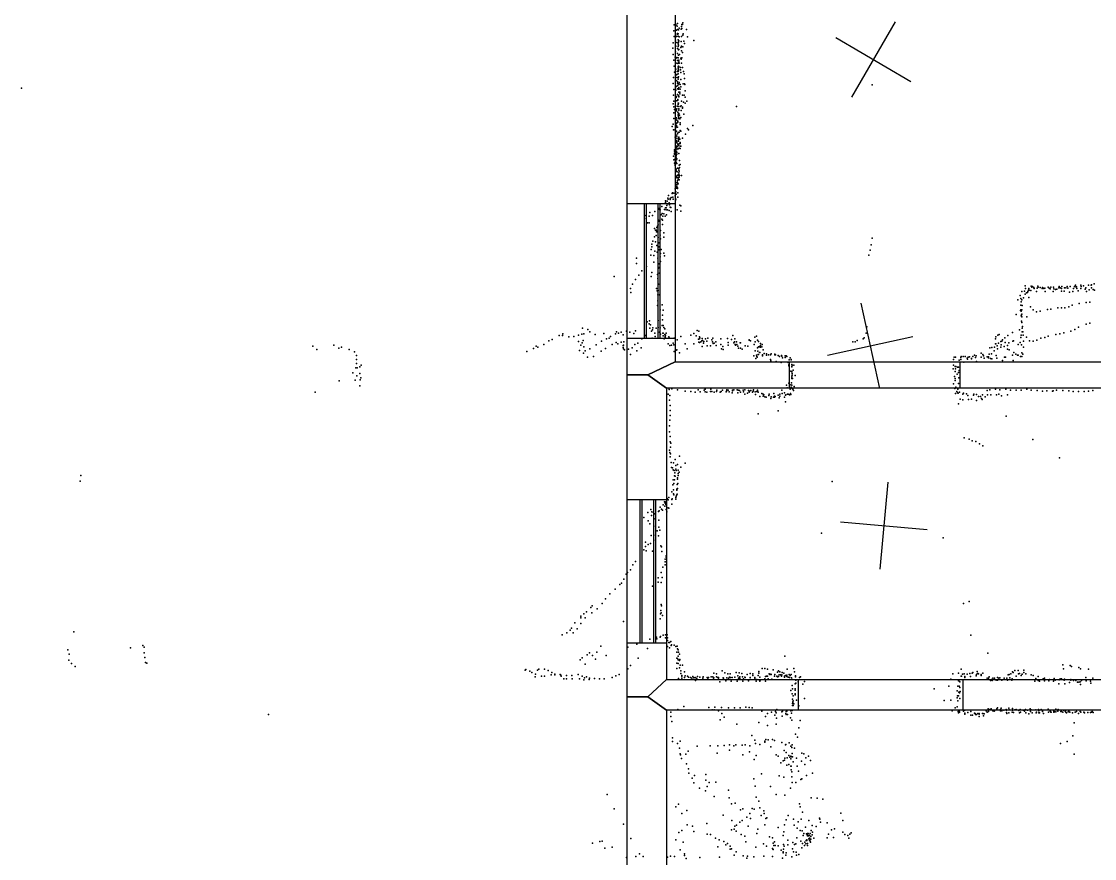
# Model space of a CAD drawing. Header units: millimetres. Extents: x 862 to 13566, y -25564 to -1880.
# Drawn here: x 3085 to 8012, y -9311 to -5470 of the extents above; entities that cross this region are included whole.
import ezdxf

# ---------------------------------------------------------------- set-up
doc = ezdxf.new("R2010")
doc.units = ezdxf.units.MM
for name, color, linetype in [('DOORS', 7, 'Continuous'), ('P', 9, 'Continuous'), ('PANOS', 10, 'Continuous'), ('ROOMS', 1, 'Continuous'), ('WALLS', 3, 'Continuous'), ('WINDOWS', 6, 'Continuous')]:
    doc.layers.add(name, color=color, linetype=linetype)

# ---------------------------------------------------------------- blocks, each defined once
blk = doc.blocks.new('1-Standard_45')
for points in [[(-590, 42.9766), (589.999, 42.9766), (589.999, 32.9766), (-590, 32.9766), (-590, 42.9766)], [(-590.014, -44.0958), (589.985, -44.0958), (589.985, -54.0958), (-590.014, -54.0958), (-590.014, -44.0958)]]:
    blk.add_lwpolyline(points)

msp = doc.modelspace()

# ---------------------------------------------------------------- linework, layer by layer
at = {"layer": 'DOORS'}
for points in [[(7393.52, -7152.36), (6610.97, -7152.36), (6610.97, -7032.36), (7393.52, -7032.36), (7393.52, -7152.36)], [(7407.26, -8629.93), (6653.26, -8629.93), (6653.26, -8489.93), (7407.26, -8489.93), (7407.26, -8629.93)]]:
    msp.add_lwpolyline(points, dxfattribs=at)
at = {"layer": 'P'}
for p in [(6080, -5514), (6082, -5486), (6089, -5487), (6090, -5484), (6093, -5511), (6096, -5492), (6097, -5479), (6097, -5508), (6102, -5509), (6105, -5501), (6114, -5505), (6116, -5494), (6117, -5484), (6118, -5503), (6121, -5484), (6122, -5476), (6138, -5507), (6082, -5540), (6088, -5528), (6088, -5556), (6090, -5538), (6093, -5539), (6095, -5567), (6097, -5528), (6098, -5525), (6100, -5527), (6100, -5555), (6101, -5538), (6102, -5566), (6103, -5559), (6103, -5560), (6105, -5541), (6114, -5562), (6115, -5539), (6122, -5534), (6124, -5527), (6126, -5561), (6144, -5541), (6172, -5557), (6076, -5593), (6077, -5568), (6088, -5610), (6089, -5584), (6098, -5594), (6101, -5573), (6101, -5585), (6102, -5579), (6102, -5601), (6103, -5599), (6112, -5590), (6115, -5583), (6115, -5605), (6117, -5585), (6120, -5613), (6122, -5587), (6129, -5572), (6078, -5622), (6080, -5648), (6087, -5634), (6090, -5640), (6095, -5635), (6095, -5661), (6097, -5618), (6098, -5649), (6099, -5664), (6100, -5637), (6102, -5625), (6103, -5648), (6104, -5656), (6104, -5658), (6105, -5662), (6106, -5622), (6113, -5639), (6114, -5644), (6116, -5661), (6118, -5638), (6082, -5676), (6083, -5703), (6089, -5689), (6095, -5714), (6096, -5700), (6100, -5679), (6100, -5711), (6101, -5684), (6101, -5694), (6101, -5700), (6102, -5676), (6102, -5689), (6102, -5697), (6103, -5677), (6103, -5679), (6111, -5682), (6111, -5693), (6113, -5704), (6121, -5681), (6125, -5700), (6128, -5711), (6078, -5755), (6079, -5728), (6090, -5717), (6091, -5741), (6095, -5727), (6097, -5746), (6097, -5754), (6099, -5762), (6100, -5727), (6101, -5735), (6102, -5725), (6103, -5756), (6105, -5751), (6110, -5759), (6112, -5737), (6124, -5756), (6129, -5732), (6129, -5756), (6131, -5759), (6991, -5761), (3085, -5777), (6079, -5809), (6081, -5782), (6090, -5786), (6092, -5769), (6092, -5814), (6095, -5768), (6097, -5780), (6097, -5806), (6102, -5781), (6102, -5810), (6103, -5775), (6103, -5795), (6104, -5774), (6104, -5814), (6106, -5795), (6108, -5795), (6108, -5803), (6110, -5781), (6113, -5770), (6121, -5809), (6128, -5808), (6132, -5789), (6078, -5849), (6080, -5836), (6081, -5862), (6091, -5819), (6091, -5835), (6096, -5859), (6097, -5833), (6099, -5829), (6099, -5832), (6100, -5845), (6100, -5852), (6101, -5860), (6102, -5845), (6103, -5816), (6109, -5860), (6114, -5858), (6115, -5836), (6125, -5841), (6132, -5846), (6133, -5818), (6140, -5836), (6369, -5861), (6081, -5889), (6083, -5874), (6092, -5881), (6093, -5873), (6093, -5912), (6095, -5872), (6099, -5887), (6100, -5903), (6101, -5895), (6103, -5871), (6103, -5878), (6103, -5893), (6103, -5910), (6103, -5912), (6104, -5878), (6106, -5900), (6112, -5911), (6114, -5879), (6120, -5864), (6121, -5868), (6126, -5895), (6073, -5952), (6078, -5942), (6081, -5915), (6088, -5933), (6089, -5947), (6089, -5954), (6090, -5918), (6092, -5938), (6093, -5947), (6094, -5924), (6094, -5955), (6097, -5934), (6097, -5955), (6099, -5928), (6099, -5932), (6102, -5915), (6108, -5917), (6109, -5935), (6109, -5943), (6144, -5961), (6167, -5948), (6079, -5967), (6085, -5968), (6086, -6001), (6088, -5963), (6088, -5995), (6089, -5973), (6089, -5991), (6090, -5977), (6093, -5974), (6094, -5997), (6094, -6006), (6098, -5986), (6100, -5980), (6102, -6009), (6103, -6002), (6103, -6006), (6105, -5978), (6108, -6010), (6110, -5970), (6113, -5973), (6121, -6006), (6134, -5987), (6148, -5968), (6083, -6059), (6091, -6044), (6092, -6017), (6093, -6042), (6093, -6049), (6094, -6022), (6094, -6028), (6094, -6056), (6097, -6042), (6099, -6033), (6100, -6054), (6101, -6055), (6102, -6014), (6102, -6020), (6102, -6039), (6105, -6032), (6106, -6052), (6109, -6031), (6110, -6025), (6110, -6042), (6110, -6054), (6113, -6042), (6079, -6088), (6080, -6106), (6083, -6066), (6083, -6074), (6083, -6079), (6086, -6068), (6086, -6100), (6087, -6065), (6087, -6101), (6089, -6088), (6089, -6095), (6091, -6086), (6091, -6093), (6092, -6071), (6092, -6105), (6093, -6066), (6093, -6081), (6094, -6072), (6094, -6100), (6095, -6080), (6103, -6076), (6106, -6108), (6084, -6121), (6086, -6116), (6086, -6126), (6086, -6132), (6089, -6153), (6090, -6115), (6091, -6118), (6091, -6122), (6091, -6148), (6092, -6157), (6095, -6122), (6097, -6144), (6103, -6153), (6104, -6145), (6104, -6153), (6105, -6130), (6105, -6157), (6107, -6141), (6109, -6127), (6090, -6188), (6091, -6180), (6092, -6185), (6094, -6186), (6096, -6161), (6096, -6207), (6097, -6175), (6098, -6200), (6101, -6175), (6101, -6185), (6101, -6193), (6102, -6195), (6104, -6165), (6104, -6172), (6104, -6196), (6105, -6185), (6105, -6197), (6106, -6177), (6115, -6177), (6074, -6256), (6087, -6238), (6088, -6252), (6089, -6252), (6090, -6232), (6091, -6236), (6094, -6210), (6094, -6219), (6094, -6226), (6094, -6231), (6097, -6215), (6097, -6237), (6098, -6209), (6098, -6214), (6098, -6216), (6098, -6233), (6099, -6256), (6101, -6215), (6042, -6293), (6042, -6301), (6050, -6295), (6053, -6281), (6055, -6285), (6056, -6269), (6059, -6302), (6063, -6288), (6064, -6283), (6064, -6286), (6069, -6278), (6073, -6259), (6076, -6277), (6078, -6285), (6080, -6258), (6087, -6270), (6088, -6291), (6089, -6286), (6091, -6263), (6099, -6277), (5970, -6347), (5993, -6343), (6013, -6329), (6015, -6333), (6017, -6334), (6026, -6320), (6027, -6352), (6034, -6353), (6038, -6333), (6043, -6326), (6045, -6326), (6046, -6335), (6049, -6315), (6050, -6307), (6051, -6334), (6053, -6307), (6059, -6338), (6061, -6311), (6064, -6323), (6067, -6324), (6069, -6342), (6096, -6334), (6108, -6313), (6112, -6317), (6113, -6341), (5946, -6375), (5952, -6361), (5959, -6395), (5967, -6394), (5968, -6364), (5983, -6361), (6008, -6380), (6009, -6404), (6013, -6386), (6014, -6383), (6022, -6357), (6025, -6378), (6028, -6402), (6029, -6382), (6030, -6363), (6041, -6363), (6047, -6358), (5992, -6420), (5997, -6428), (5999, -6453), (6001, -6428), (6001, -6435), (6003, -6416), (6003, -6436), (6006, -6409), (6018, -6451), (6019, -6429), (6034, -6440), (5979, -6504), (5980, -6492), (5984, -6479), (5991, -6458), (5997, -6481), (6002, -6498), (6009, -6462), (6013, -6486), (6019, -6467), (6035, -6460), (6986, -6496), (6991, -6465), (5975, -6542), (5976, -6517), (5988, -6544), (5993, -6525), (6004, -6529), (6012, -6518), (6013, -6505), (6018, -6551), (6020, -6535), (6023, -6516), (6035, -6534), (6038, -6545), (6976, -6542), (6982, -6520), (5909, -6557), (5909, -6581), (5955, -6595), (5988, -6575), (6007, -6556), (6009, -6602), (6011, -6583), (6013, -6599), (6019, -6571), (5807, -6641), (5920, -6634), (5934, -6615), (5976, -6641), (5980, -6622), (6005, -6631), (6007, -6650), (6010, -6603), (6015, -6625), (5882, -6695), (5891, -6675), (5904, -6654), (6001, -6695), (6010, -6675), (7694, -6684), (7695, -6695), (7711, -6696), (7721, -6685), (7725, -6690), (7728, -6687), (7733, -6692), (7734, -6691), (7735, -6696), (7749, -6694), (7752, -6685), (7754, -6690), (7762, -6691), (7772, -6696), (7774, -6691), (7776, -6694), (7779, -6696), (7784, -6694), (7799, -6689), (7804, -6694), (7808, -6697), (7811, -6689), (7824, -6690), (7826, -6697), (7833, -6700), (7839, -6698), (7848, -6693), (7850, -6687), (7855, -6693), (7860, -6696), (7862, -6686), (7874, -6692), (7881, -6692), (7887, -6687), (7890, -6694), (7901, -6687), (7916, -6695), (7920, -6686), (7923, -6688), (7925, -6681), (7929, -6688), (7931, -6695), (7949, -6681), (7949, -6695), (7951, -6687), (7961, -6683), (7969, -6698), (7972, -6692), (7985, -6681), (7988, -6701), (7997, -6681), (7998, -6679), (7998, -6692), (8006, -6700), (8011, -6674), (5883, -6714), (6004, -6706), (6007, -6725), (6008, -6705), (6014, -6724), (7660, -6748), (7671, -6728), (7674, -6741), (7678, -6709), (7678, -6748), (7686, -6738), (7690, -6708), (7693, -6722), (7700, -6715), (7705, -6714), (7706, -6709), (7709, -6704), (7710, -6737), (7712, -6704), (7720, -6705), (7746, -6709), (7785, -6709), (7822, -6709), (7861, -6708), (7873, -6708), (7898, -6713), (7912, -6709), (7937, -6706), (7975, -6709), (8012, -6703), (6006, -6774), (6007, -6752), (6017, -6794), (6027, -6771), (6031, -6795), (7672, -6796), (7674, -6772), (7674, -6793), (7675, -6799), (7676, -6757), (7679, -6793), (7680, -6773), (7718, -6779), (7731, -6794), (7796, -6792), (7812, -6791), (7844, -6785), (7860, -6785), (7876, -6785), (7894, -6780), (7910, -6772), (7942, -6765), (7974, -6760), (7990, -6758), (5958, -6848), (5969, -6844), (6009, -6843), (6028, -6818), (6029, -6840), (7653, -6815), (7675, -6821), (7677, -6817), (7677, -6845), (7678, -6814), (7678, -6826), (7702, -6826), (7746, -6802), (7762, -6800), (5661, -6877), (5685, -6884), (5695, -6894), (5817, -6895), (5839, -6896), (5863, -6892), (5878, -6896), (5904, -6890), (5967, -6857), (5971, -6877), (5973, -6863), (5978, -6891), (5983, -6886), (5984, -6876), (5999, -6878), (6009, -6874), (6014, -6896), (6018, -6876), (6027, -6866), (6032, -6866), (6034, -6875), (6039, -6881), (6188, -6889), (6195, -6892), (6966, -6872), (7636, -6898), (7668, -6886), (7679, -6851), (7680, -6877), (7680, -6895), (7681, -6870), (7683, -6894), (7904, -6891), (7922, -6883), (7939, -6873), (7974, -6860), (7991, -6855), (5507, -6936), (5522, -6929), (5554, -6912), (5569, -6911), (5571, -6903), (5599, -6917), (5622, -6916), (5643, -6909), (5643, -6939), (5658, -6905), (5660, -6945), (5664, -6934), (5667, -6904), (5720, -6907), (5749, -6938), (5759, -6902), (5771, -6927), (5784, -6923), (5790, -6916), (5812, -6904), (5816, -6943), (5826, -6901), (5839, -6942), (5848, -6908), (5851, -6941), (5897, -6902), (5915, -6947), (5934, -6927), (5951, -6912), (5981, -6924), (5994, -6900), (5995, -6916), (6019, -6905), (6030, -6900), (6032, -6901), (6032, -6913), (6036, -6927), (6039, -6907), (6040, -6915), (6041, -6919), (6042, -6910), (6045, -6901), (6058, -6918), (6059, -6924), (6060, -6924), (6078, -6946), (6082, -6924), (6096, -6931), (6113, -6916), (6159, -6910), (6173, -6902), (6183, -6913), (6194, -6928), (6195, -6942), (6198, -6944), (6199, -6918), (6199, -6927), (6200, -6922), (6204, -6940), (6209, -6936), (6211, -6925), (6212, -6934), (6216, -6947), (6218, -6939), (6226, -6927), (6232, -6938), (6237, -6923), (6255, -6931), (6258, -6940), (6260, -6923), (6265, -6946), (6273, -6940), (6296, -6926), (6327, -6925), (6330, -6944), (6345, -6929), (6352, -6912), (6356, -6945), (6359, -6941), (6360, -6926), (6368, -6941), (6385, -6945), (6386, -6945), (6427, -6931), (6427, -6933), (6433, -6935), (6452, -6919), (6454, -6940), (6460, -6915), (6464, -6932), (6469, -6939), (6902, -6941), (6913, -6941), (6922, -6934), (6950, -6926), (6955, -6922), (6964, -6900), (7557, -6927), (7559, -6918), (7569, -6910), (7572, -6946), (7574, -6906), (7582, -6939), (7586, -6937), (7590, -6931), (7601, -6922), (7602, -6944), (7614, -6912), (7619, -6945), (7637, -6937), (7640, -6936), (7671, -6944), (7674, -6920), (7675, -6910), (7684, -6909), (7686, -6937), (7700, -6919), (7714, -6936), (7730, -6937), (7748, -6933), (7766, -6924), (7784, -6920), (7800, -6914), (7835, -6907), (7853, -6904), (7871, -6899), (4423, -6960), (4441, -6975), (4519, -6955), (4542, -6969), (4555, -6965), (4590, -6975), (4614, -6987), (5405, -6984), (5436, -6971), (5449, -6960), (5456, -6965), (5483, -6952), (5648, -6980), (5654, -6956), (5666, -6992), (5667, -6964), (5674, -6982), (5695, -6973), (5724, -6954), (5747, -6983), (5767, -6971), (5797, -6953), (5823, -6950), (5848, -6957), (5848, -6967), (5849, -6973), (5850, -6955), (5854, -6977), (5873, -6974), (5889, -6968), (5902, -6953), (5911, -6981), (5930, -6968), (6054, -6950), (6062, -6957), (6070, -6955), (6081, -6954), (6082, -6985), (6091, -6978), (6095, -6977), (6106, -6991), (6132, -6949), (6141, -6973), (6173, -6949), (6210, -6962), (6233, -6959), (6249, -6959), (6261, -6948), (6275, -6957), (6296, -6952), (6300, -6973), (6305, -6962), (6307, -6975), (6330, -6955), (6362, -6953), (6363, -6955), (6370, -6952), (6375, -6960), (6378, -6969), (6387, -6970), (6394, -6974), (6408, -6958), (6421, -6961), (6450, -6952), (6454, -6982), (6465, -6968), (6466, -6983), (6469, -6963), (6474, -6964), (6474, -6989), (6476, -6962), (6476, -6990), (6478, -6948), (6478, -6957), (6478, -6965), (6484, -6964), (6486, -6952), (6490, -6977), (6496, -6994), (6506, -6995), (6527, -6995), (7492, -6993), (7532, -6968), (7539, -6996), (7540, -6966), (7551, -6982), (7553, -6965), (7557, -6949), (7559, -6949), (7565, -6958), (7567, -6973), (7582, -6965), (7583, -6954), (7598, -6962), (7612, -6957), (7612, -6974), (7621, -6977), (7641, -6989), (7661, -6953), (7677, -6954), (7678, -6991), (7686, -6965), (4623, -7003), (4623, -7022), (4623, -7040), (5684, -7011), (5711, -7007), (5881, -6999), (6448, -7005), (6457, -7017), (6460, -7002), (6462, -7008), (6463, -7010), (6468, -6999), (6469, -6999), (6487, -7004), (6488, -7000), (6506, -7001), (6515, -7000), (6525, -7000), (6525, -7021), (6526, -7028), (6544, -6997), (6544, -7000), (6548, -7000), (6550, -7031), (6560, -7003), (6566, -7007), (6574, -7035), (6575, -7003), (6576, -7006), (6580, -7014), (6591, -7005), (6592, -7012), (6596, -7005), (6599, -7007), (6605, -7035), (6608, -7046), (6609, -7035), (6610, -7023), (6615, -7014), (6619, -7022), (6620, -7023), (6622, -7044), (7364, -7021), (7367, -7011), (7374, -7011), (7390, -7024), (7398, -7021), (7399, -7013), (7400, -7008), (7409, -7008), (7412, -7033), (7418, -7008), (7427, -7016), (7429, -7020), (7432, -7010), (7438, -7009), (7447, -7017), (7448, -7019), (7453, -7008), (7461, -7002), (7466, -7012), (7468, -7004), (7471, -7031), (7491, -7010), (7500, -6998), (7502, -7005), (7505, -7015), (7506, -7015), (7519, -7009), (7526, -7009), (7526, -7014), (7529, -6997), (7534, -7017), (7540, -7019), (7561, -7003), (7564, -7015), (7589, -7026), (7599, -7010), (7603, -7011), (7635, -7002), (7639, -7026), (7651, -6997), (7659, -7001), (7662, -7002), (7672, -7007), (7679, -7008), (7683, -6997), (4607, -7082), (4621, -7059), (4626, -7059), (4638, -7055), (4639, -7085), (4645, -7048), (6609, -7051), (6618, -7075), (6622, -7055), (6623, -7054), (6623, -7077), (6623, -7078), (6624, -7047), (6624, -7086), (6624, -7093), (6628, -7071), (6632, -7047), (6637, -7095), (7363, -7064), (7365, -7047), (7372, -7054), (7372, -7076), (7374, -7065), (7375, -7054), (7381, -7088), (7383, -7057), (7387, -7081), (7388, -7057), (7391, -7072), (4544, -7120), (4617, -7116), (4625, -7096), (4639, -7142), (4640, -7115), (4643, -7105), (6598, -7139), (6609, -7130), (6618, -7137), (6621, -7128), (6622, -7109), (6623, -7098), (6623, -7105), (6623, -7139), (6625, -7109), (7365, -7133), (7370, -7099), (7372, -7108), (7372, -7118), (7388, -7131), (7389, -7105), (4433, -7172), (6054, -7180), (6058, -7153), (6059, -7159), (6062, -7187), (6072, -7156), (6098, -7161), (6132, -7166), (6158, -7168), (6179, -7171), (6193, -7160), (6201, -7170), (6220, -7162), (6224, -7158), (6224, -7170), (6232, -7171), (6249, -7168), (6250, -7158), (6255, -7169), (6266, -7171), (6277, -7168), (6278, -7162), (6294, -7172), (6298, -7169), (6304, -7162), (6321, -7170), (6322, -7167), (6324, -7160), (6330, -7162), (6334, -7170), (6348, -7175), (6350, -7162), (6350, -7165), (6356, -7161), (6371, -7161), (6375, -7174), (6376, -7162), (6382, -7163), (6387, -7171), (6399, -7162), (6401, -7170), (6406, -7181), (6407, -7161), (6419, -7176), (6424, -7164), (6427, -7171), (6428, -7166), (6434, -7163), (6441, -7172), (6445, -7166), (6447, -7161), (6454, -7170), (6455, -7182), (6461, -7169), (6464, -7162), (6464, -7167), (6468, -7172), (6476, -7191), (6484, -7178), (6491, -7181), (6491, -7189), (6494, -7184), (6499, -7192), (6517, -7186), (6519, -7181), (6527, -7192), (6539, -7178), (6543, -7189), (6546, -7191), (6560, -7185), (6567, -7180), (6568, -7189), (6576, -7162), (6578, -7177), (6589, -7175), (6594, -7185), (6595, -7184), (6601, -7152), (6602, -7181), (6605, -7180), (6612, -7183), (6614, -7157), (6616, -7177), (6617, -7154), (6618, -7153), (6618, -7182), (6619, -7149), (6627, -7158), (6630, -7164), (6633, -7146), (7371, -7155), (7374, -7178), (7375, -7149), (7380, -7168), (7383, -7175), (7384, -7153), (7384, -7155), (7384, -7158), (7386, -7176), (7392, -7172), (7408, -7181), (7411, -7176), (7425, -7179), (7431, -7187), (7456, -7185), (7458, -7180), (7471, -7182), (7480, -7191), (7488, -7191), (7498, -7183), (7510, -7192), (7520, -7164), (7521, -7183), (7532, -7161), (7536, -7183), (7557, -7158), (7562, -7184), (7573, -7180), (7578, -7161), (7585, -7188), (7605, -7158), (7612, -7184), (7627, -7162), (7653, -7162), (7675, -7162), (7702, -7158), (7721, -7162), (7749, -7164), (7773, -7166), (7793, -7165), (7819, -7167), (7822, -7165), (7838, -7162), (7866, -7164), (7894, -7165), (7914, -7168), (7938, -7169), (7964, -7168), (7984, -7166), (8004, -7164), (6060, -7208), (6063, -7232), (6505, -7194), (6526, -7200), (6538, -7194), (6542, -7194), (6564, -7197), (6589, -7194), (6593, -7216), (7387, -7225), (7396, -7203), (7408, -7207), (7434, -7205), (7447, -7203), (7471, -7210), (7494, -7200), (7496, -7205), (6063, -7255), (6064, -7279), (6468, -7270), (6560, -7257), (7607, -7282), (6061, -7326), (6062, -7300), (6061, -7353), (6064, -7374), (7413, -7381), (7436, -7387), (7729, -7388), (6061, -7438), (6063, -7399), (6065, -7424), (6067, -7405), (7451, -7394), (7467, -7398), (7484, -7408), (7500, -7417), (6062, -7448), (6064, -7468), (6065, -7454), (6087, -7480), (6106, -7465), (7852, -7473), (6069, -7494), (6070, -7517), (6074, -7519), (6078, -7528), (6079, -7495), (6082, -7530), (6089, -7524), (6090, -7508), (6091, -7531), (6098, -7503), (6100, -7529), (6105, -7538), (6113, -7515), (6133, -7497), (3354, -7579), (3357, -7554), (6078, -7574), (6083, -7555), (6083, -7574), (6085, -7542), (6086, -7557), (6097, -7570), (6097, -7570), (6098, -7565), (6101, -7544), (6101, -7553), (6807, -7581), (6072, -7629), (6076, -7596), (6079, -7620), (6080, -7591), (6094, -7617), (6095, -7618), (6095, -7621), (6096, -7595), (6098, -7613), (6099, -7591), (6038, -7675), (6041, -7681), (6044, -7674), (6050, -7659), (6054, -7666), (6058, -7654), (6071, -7664), (6071, -7685), (6073, -7660), (6079, -7638), (6080, -7643), (6089, -7654), (6089, -7663), (6091, -7649), (6094, -7642), (6096, -7640), (5961, -7724), (5975, -7710), (5979, -7721), (5987, -7723), (5991, -7729), (6010, -7719), (6013, -7716), (6018, -7699), (6024, -7708), (6029, -7712), (6031, -7688), (6039, -7694), (6044, -7687), (6046, -7709), (6048, -7720), (6054, -7702), (6057, -7704), (5943, -7747), (5962, -7762), (5971, -7776), (5978, -7737), (5995, -7752), (6011, -7758), (5976, -7829), (5996, -7827), (5997, -7786), (6004, -7808), (6010, -7831), (6011, -7791), (6016, -7804), (6759, -7818), (5950, -7860), (5951, -7880), (5963, -7870), (5973, -7865), (5988, -7850), (6021, -7877), (6024, -7881), (7317, -7840), (5943, -7895), (5954, -7899), (5982, -7901), (6025, -7902), (6046, -7923), (6046, -7928), (5893, -7964), (5904, -7948), (6030, -7974), (6040, -7950), (6041, -7937), (6041, -7963), (5851, -8029), (5862, -8006), (5868, -7999), (5882, -7986), (6009, -8023), (6023, -7999), (6027, -8021), (5811, -8075), (5832, -8054), (5840, -8047), (5982, -8061), (6008, -8043), (6022, -8045), (5766, -8120), (5787, -8097), (5679, -8179), (5700, -8160), (5706, -8152), (5728, -8165), (5751, -8141), (6021, -8173), (6023, -8146), (6024, -8151), (7410, -8141), (7436, -8132), (5654, -8199), (5654, -8206), (5667, -8189), (5673, -8207), (5704, -8184), (5849, -8223), (6017, -8211), (6020, -8189), (6022, -8184), (6029, -8196), (3325, -8271), (5589, -8276), (5604, -8264), (5610, -8254), (5618, -8276), (5626, -8229), (5637, -8257), (5653, -8232), (5568, -8284), (5971, -8304), (6001, -8295), (6003, -8303), (6017, -8296), (6020, -8292), (6032, -8286), (6043, -8284), (6043, -8299), (6050, -8285), (6051, -8299), (6052, -8311), (6057, -8320), (6060, -8320), (6067, -8316), (7444, -8286), (3298, -8354), (3304, -8373), (3585, -8344), (3642, -8333), (3648, -8367), (3649, -8341), (5683, -8376), (5693, -8367), (5727, -8364), (5746, -8337), (5869, -8342), (5910, -8328), (5960, -8348), (6051, -8339), (6060, -8344), (6069, -8334), (6070, -8330), (6082, -8332), (6090, -8339), (6095, -8364), (6096, -8337), (6097, -8349), (6100, -8354), (6102, -8365), (6106, -8374), (7522, -8369), (3303, -8401), (3314, -8417), (3651, -8389), (3654, -8412), (3660, -8415), (5651, -8400), (5659, -8390), (5673, -8419), (5707, -8379), (5721, -8396), (5770, -8380), (5882, -8425), (5917, -8392), (6095, -8392), (6095, -8414), (6098, -8394), (6101, -8383), (6101, -8399), (6101, -8416), (6106, -8403), (6108, -8398), (6109, -8424), (6120, -8424), (6590, -8382), (7866, -8422), (3331, -8430), (5398, -8447), (5401, -8444), (5420, -8452), (5429, -8458), (5445, -8465), (5454, -8447), (5460, -8443), (5487, -8442), (5487, -8474), (5504, -8449), (5517, -8469), (5521, -8458), (5534, -8465), (5534, -8469), (5558, -8466), (5561, -8470), (5587, -8471), (5612, -8471), (5642, -8467), (5660, -8474), (5814, -8473), (5830, -8466), (5870, -8440), (6094, -8439), (6106, -8436), (6112, -8450), (6113, -8462), (6117, -8472), (6129, -8455), (6132, -8473), (6264, -8461), (6276, -8464), (6303, -8450), (6314, -8459), (6329, -8463), (6339, -8464), (6367, -8458), (6374, -8473), (6380, -8459), (6392, -8462), (6417, -8467), (6431, -8462), (6443, -8464), (6444, -8471), (6468, -8471), (6471, -8453), (6471, -8460), (6486, -8439), (6499, -8439), (6506, -8474), (6511, -8442), (6511, -8474), (6518, -8464), (6519, -8463), (6521, -8466), (6526, -8465), (6528, -8467), (6536, -8446), (6544, -8466), (6553, -8474), (6556, -8456), (6561, -8450), (6564, -8469), (6567, -8455), (6571, -8468), (6575, -8474), (6577, -8468), (6578, -8458), (6585, -8461), (6588, -8474), (6593, -8471), (6599, -8470), (6601, -8442), (6610, -8467), (6614, -8471), (6620, -8467), (6631, -8439), (6635, -8454), (6639, -8473), (7362, -8464), (7387, -8461), (7400, -8443), (7400, -8474), (7406, -8465), (7413, -8464), (7428, -8465), (7439, -8462), (7450, -8460), (7454, -8458), (7469, -8473), (7470, -8466), (7473, -8453), (7475, -8462), (7477, -8462), (7479, -8464), (7491, -8466), (7491, -8471), (7499, -8461), (7616, -8468), (7621, -8466), (7628, -8464), (7636, -8454), (7639, -8458), (7647, -8449), (7662, -8449), (7663, -8463), (7667, -8462), (7676, -8472), (7680, -8465), (7680, -8465), (7687, -8458), (7688, -8447), (7697, -8464), (7722, -8468), (7731, -8472), (7869, -8440), (7900, -8426), (7907, -8430), (7940, -8435), (7948, -8441), (7985, -8443), (5444, -8477), (5473, -8475), (5563, -8475), (5575, -8487), (5588, -8487), (5613, -8486), (5647, -8487), (5668, -8491), (5671, -8482), (5680, -8478), (5692, -8489), (5693, -8484), (5717, -8485), (5739, -8486), (5761, -8486), (5797, -8481), (6102, -8485), (6117, -8477), (6117, -8486), (6129, -8481), (6143, -8475), (6148, -8479), (6157, -8480), (6163, -8484), (6168, -8476), (6172, -8482), (6178, -8480), (6180, -8494), (6182, -8482), (6186, -8486), (6189, -8476), (6200, -8479), (6213, -8484), (6215, -8477), (6233, -8480), (6236, -8484), (6239, -8481), (6252, -8477), (6260, -8478), (6262, -8483), (6264, -8482), (6276, -8478), (6283, -8481), (6285, -8481), (6286, -8483), (6291, -8500), (6307, -8482), (6307, -8489), (6309, -8483), (6309, -8484), (6319, -8496), (6324, -8482), (6331, -8486), (6335, -8480), (6336, -8479), (6341, -8481), (6344, -8498), (6348, -8480), (6361, -8479), (6372, -8497), (6378, -8484), (6381, -8482), (6384, -8477), (6384, -8485), (6396, -8477), (6398, -8497), (6401, -8487), (6406, -8479), (6408, -8481), (6424, -8496), (6431, -8481), (6431, -8489), (6453, -8480), (6453, -8486), (6454, -8488), (6458, -8497), (6461, -8489), (6474, -8493), (6475, -8494), (6476, -8479), (6476, -8497), (6478, -8491), (6499, -8487), (6501, -8476), (6502, -8498), (6514, -8486), (6531, -8488), (6543, -8475), (6556, -8477), (6561, -8476), (6588, -8479), (6599, -8476), (6605, -8479), (6612, -8481), (6621, -8482), (6624, -8489), (6624, -8517), (6638, -8509), (6639, -8477), (6640, -8493), (6641, -8507), (6652, -8500), (6657, -8481), (6662, -8478), (6673, -8511), (6681, -8499), (7344, -8520), (7353, -8488), (7384, -8521), (7387, -8496), (7390, -8520), (7392, -8491), (7393, -8500), (7401, -8475), (7417, -8476), (7417, -8480), (7442, -8476), (7519, -8484), (7526, -8483), (7528, -8477), (7535, -8494), (7539, -8489), (7542, -8495), (7546, -8483), (7553, -8483), (7561, -8493), (7566, -8492), (7567, -8480), (7573, -8484), (7577, -8482), (7587, -8492), (7598, -8483), (7609, -8483), (7613, -8493), (7624, -8482), (7633, -8492), (7634, -8486), (7653, -8475), (7738, -8498), (7743, -8485), (7753, -8494), (7754, -8476), (7760, -8498), (7776, -8486), (7782, -8483), (7783, -8496), (7803, -8496), (7804, -8491), (7806, -8489), (7824, -8498), (7827, -8485), (7831, -8492), (7849, -8509), (7850, -8491), (7855, -8486), (7860, -8486), (7873, -8492), (7874, -8488), (7876, -8509), (7897, -8503), (7903, -8490), (7904, -8492), (7915, -8494), (7926, -8495), (7934, -8502), (7940, -8502), (7947, -8500), (7948, -8513), (7952, -8494), (7973, -8481), (7974, -8496), (7994, -8497), (7995, -8507), (8004, -8483), (8004, -8483), (6617, -8540), (6624, -8555), (6625, -8533), (6628, -8565), (6638, -8533), (6638, -8538), (6638, -8556), (6638, -8560), (7276, -8533), (7381, -8542), (7383, -8564), (7388, -8564), (7389, -8548), (7392, -8551), (7394, -8527), (7396, -8544), (6127, -8614), (6241, -8618), (6269, -8617), (6300, -8618), (6331, -8620), (6359, -8620), (6385, -8619), (6411, -8617), (6426, -8618), (6440, -8619), (6625, -8600), (6625, -8609), (6626, -8580), (6627, -8592), (6627, -8595), (6629, -8588), (6629, -8609), (6631, -8602), (6644, -8584), (6655, -8610), (6680, -8577), (7322, -8586), (7352, -8585), (7372, -8619), (7381, -8615), (7382, -8574), (7385, -8588), (7393, -8577), (7566, -8620), (7583, -8621), (7618, -8621), (7636, -8622), (4219, -8650), (6066, -8660), (6067, -8639), (6099, -8627), (6257, -8629), (6266, -8629), (6286, -8634), (6301, -8645), (6311, -8662), (6485, -8635), (6502, -8660), (6510, -8645), (6529, -8640), (6545, -8654), (6547, -8636), (6550, -8643), (6552, -8667), (6553, -8628), (6576, -8638), (6578, -8658), (6579, -8635), (6595, -8646), (6596, -8650), (6597, -8637), (6599, -8635), (6603, -8650), (6616, -8666), (6617, -8631), (6618, -8634), (6621, -8644), (6624, -8632), (7359, -8633), (7386, -8637), (7388, -8643), (7391, -8632), (7392, -8638), (7392, -8639), (7410, -8634), (7410, -8635), (7416, -8644), (7416, -8648), (7417, -8631), (7430, -8641), (7444, -8654), (7445, -8637), (7452, -8654), (7461, -8644), (7464, -8645), (7465, -8651), (7471, -8650), (7476, -8646), (7482, -8645), (7482, -8648), (7482, -8659), (7498, -8645), (7499, -8645), (7502, -8656), (7505, -8647), (7515, -8634), (7517, -8631), (7519, -8640), (7524, -8625), (7525, -8636), (7531, -8627), (7537, -8624), (7546, -8633), (7552, -8635), (7553, -8632), (7553, -8633), (7563, -8625), (7580, -8628), (7580, -8633), (7586, -8634), (7596, -8630), (7607, -8627), (7608, -8630), (7608, -8641), (7610, -8645), (7619, -8642), (7621, -8629), (7634, -8639), (7636, -8631), (7640, -8641), (7646, -8629), (7653, -8627), (7664, -8632), (7668, -8643), (7671, -8628), (7672, -8639), (7685, -8630), (7688, -8630), (7691, -8635), (7695, -8628), (7697, -8643), (7705, -8630), (7710, -8647), (7716, -8625), (7718, -8637), (7722, -8629), (7726, -8643), (7743, -8629), (7744, -8642), (7746, -8639), (7755, -8628), (7756, -8643), (7757, -8633), (7759, -8642), (7767, -8628), (7774, -8632), (7774, -8637), (7778, -8645), (7800, -8626), (7801, -8640), (7809, -8635), (7811, -8640), (7813, -8639), (7825, -8630), (7826, -8635), (7826, -8639), (7829, -8638), (7834, -8626), (7835, -8638), (7843, -8635), (7846, -8628), (7857, -8637), (7860, -8637), (7867, -8639), (7869, -8630), (7878, -8635), (7881, -8631), (7881, -8640), (7884, -8642), (7891, -8638), (7895, -8635), (7899, -8640), (7911, -8642), (7923, -8640), (7929, -8637), (7938, -8645), (7946, -8636), (7949, -8639), (7963, -8639), (7966, -8642), (7981, -8641), (7994, -8641), (7998, -8639), (8001, -8637), (8006, -8641), (6071, -8682), (6293, -8674), (6370, -8695), (6471, -8687), (6511, -8700), (6551, -8694), (6622, -8676), (6654, -8711), (6660, -8678), (7919, -8688), (6075, -8757), (6438, -8746), (6453, -8768), (6503, -8765), (6513, -8766), (6533, -8765), (6542, -8770), (6639, -8740), (6648, -8754), (7913, -8748), (6075, -8774), (6097, -8784), (6107, -8804), (6109, -8773), (6146, -8818), (6188, -8795), (6248, -8794), (6283, -8794), (6311, -8793), (6336, -8790), (6336, -8814), (6356, -8794), (6365, -8790), (6395, -8791), (6408, -8790), (6430, -8794), (6456, -8784), (6476, -8788), (6498, -8777), (6499, -8772), (6526, -8798), (6576, -8778), (6587, -8816), (6593, -8789), (6595, -8788), (6610, -8781), (6617, -8795), (6622, -8802), (6624, -8789), (6635, -8805), (7856, -8784), (7886, -8774), (6109, -8830), (6111, -8836), (6115, -8852), (6136, -8833), (6279, -8828), (6397, -8835), (6428, -8822), (6449, -8856), (6459, -8839), (6551, -8835), (6560, -8841), (6582, -8863), (6588, -8860), (6589, -8860), (6590, -8850), (6597, -8825), (6601, -8849), (6609, -8839), (6613, -8846), (6617, -8853), (6618, -8841), (6622, -8844), (6624, -8829), (6625, -8845), (6629, -8867), (6644, -8850), (6666, -8865), (6668, -8827), (6677, -8831), (6686, -8849), (6699, -8842), (6708, -8862), (7919, -8833), (6138, -8877), (6148, -8899), (6572, -8872), (6599, -8883), (6608, -8879), (6618, -8887), (6619, -8888), (6620, -8904), (6623, -8913), (6647, -8887), (6653, -8910), (6682, -8880), (6149, -8919), (6164, -8942), (6173, -8964), (6176, -8930), (6227, -8926), (6228, -8952), (6242, -8963), (6273, -8960), (6448, -8946), (6483, -8923), (6564, -8932), (6586, -8938), (6622, -8936), (6624, -8963), (6640, -8963), (6664, -8949), (6669, -8945), (6689, -8930), (6718, -8919), (6198, -8989), (6226, -9000), (6234, -8981), (6331, -8997), (6454, -8979), (6524, -8981), (6616, -8989), (5775, -9018), (6102, -9061), (6266, -9026), (6334, -9033), (6346, -9060), (6362, -9057), (6459, -9030), (6471, -9048), (6551, -9017), (6590, -9020), (6658, -9060), (6711, -9032), (6739, -9034), (6765, -9039), (5807, -9083), (6089, -9074), (6117, -9105), (6140, -9091), (6307, -9112), (6386, -9087), (6398, -9083), (6430, -9104), (6440, -9082), (6449, -9085), (6476, -9078), (6482, -9114), (6494, -9092), (6495, -9105), (6605, -9114), (6660, -9074), (6672, -9098), (6847, -9103), (5850, -9154), (6142, -9157), (6166, -9163), (6232, -9150), (6347, -9136), (6360, -9162), (6369, -9158), (6384, -9144), (6394, -9137), (6416, -9121), (6422, -9163), (6433, -9128), (6499, -9156), (6503, -9128), (6507, -9124), (6588, -9156), (6597, -9134), (6630, -9130), (6633, -9158), (6652, -9142), (6665, -9130), (6700, -9137), (6715, -9160), (6734, -9164), (6749, -9126), (6751, -9131), (6754, -9145), (6784, -9148), (6856, -9136), (6103, -9192), (6117, -9182), (6173, -9187), (6234, -9199), (6249, -9201), (6346, -9179), (6358, -9176), (6367, -9186), (6390, -9201), (6406, -9208), (6461, -9197), (6466, -9176), (6520, -9212), (6560, -9168), (6583, -9206), (6586, -9188), (6647, -9172), (6661, -9183), (6670, -9184), (6674, -9205), (6677, -9197), (6685, -9167), (6689, -9198), (6692, -9203), (6694, -9196), (6694, -9207), (6695, -9197), (6697, -9197), (6699, -9207), (6702, -9204), (6704, -9205), (6707, -9196), (6709, -9210), (6711, -9183), (6716, -9203), (6718, -9190), (6790, -9200), (6805, -9180), (6814, -9214), (6819, -9175), (6856, -9190), (6865, -9201), (6879, -9205), (6889, -9199), (6895, -9193), (5707, -9240), (5740, -9233), (5751, -9231), (5763, -9263), (5798, -9259), (5883, -9219), (6089, -9226), (6123, -9236), (6272, -9217), (6282, -9257), (6289, -9226), (6310, -9233), (6320, -9248), (6327, -9242), (6339, -9255), (6411, -9234), (6457, -9259), (6493, -9244), (6506, -9255), (6534, -9216), (6536, -9240), (6539, -9251), (6542, -9234), (6546, -9252), (6560, -9253), (6584, -9246), (6587, -9254), (6604, -9227), (6604, -9249), (6627, -9237), (6635, -9247), (6640, -9243), (6646, -9216), (6664, -9232), (6669, -9262), (6671, -9242), (6681, -9252), (6682, -9236), (6687, -9243), (6688, -9228), (6691, -9225), (6691, -9228), (6694, -9242), (6694, -9252), (6701, -9220), (6704, -9218), (6704, -9227), (6706, -9231), (6708, -9236), (6710, -9222), (6724, -9218), (6784, -9216), (6884, -9218), (5863, -9306), (5906, -9302), (5923, -9290), (5939, -9302), (6052, -9305), (6065, -9301), (6084, -9302), (6109, -9271), (6130, -9290), (6130, -9297), (6137, -9311), (6200, -9306), (6290, -9305), (6339, -9268), (6346, -9266), (6357, -9295), (6367, -9280), (6399, -9298), (6416, -9309), (6419, -9300), (6448, -9304), (6494, -9300), (6533, -9265), (6534, -9302), (6535, -9268), (6537, -9270), (6573, -9273), (6579, -9310), (6582, -9281), (6583, -9285), (6584, -9268), (6595, -9295), (6596, -9285), (6622, -9304), (6626, -9267), (6630, -9280), (6643, -9282), (6644, -9295), (6654, -9292), (6655, -9292)]:
    msp.add_point(p, dxfattribs=at)
at = {"layer": 'PANOS'}
for points in [[(7097.2, -5471.9), (6895.6, -5817.38)], [(6823.66, -5543.84), (7169.14, -5745.45)], [(6939.37, -6763.08), (7024.93, -7153.82)], [(6786.78, -7001.23), (7177.52, -6915.67)], [(7062.4, -7584.25), (7026.98, -7982.68)], [(6845.48, -7765.76), (7243.9, -7801.18)]]:
    msp.add_lwpolyline(points, dxfattribs=at)
at = {"layer": 'ROOMS'}
for points in [[(7878.07, -4004.22), (6086.86, -4004.22), (6086.86, -7032.36), (8691.65, -7032.36), (9266.79, -7032.36), (9800.27, -7032.36), (9800.27, -5762.54), (9800.27, -4004.47), (7878.07, -4004.22)], [(8631.79, -8489.93), (8631.66, -7152.36), (6046.87, -7152.36), (6046.88, -8489.93), (8631.79, -8489.93)], [(6047.13, -12097.6), (6047.08, -12586.4), (9810.27, -12586), (9810.27, -8629.93), (8691.8, -8629.93), (6046.88, -8629.93), (6047.13, -12097.6)]]:
    msp.add_lwpolyline(points, close=True, dxfattribs=at)
at = {"layer": 'WALLS'}
for points in [[(5866.86, -7092.36), (5866.86, -3914.22), (5961.86, -3914.22), (6086.86, -4004.22), (6086.86, -7032.36), (5961.86, -7092.36), (5866.86, -7092.36)], [(8631.66, -7152.36), (6046.87, -7152.36), (5961.86, -7092.36), (6086.86, -7032.36), (8691.65, -7032.36), (8691.65, -7092.36), (8631.66, -7152.36)], [(5866.88, -8569.93), (5866.86, -7092.36), (5961.86, -7092.36), (6046.87, -7152.36), (6046.88, -8489.93), (5961.88, -8569.93), (5866.88, -8569.93)], [(8691.8, -8629.93), (6046.88, -8629.93), (5961.88, -8569.93), (6046.88, -8489.93), (8631.79, -8489.93), (8691.8, -8569.93), (8691.8, -8629.93)], [(5867.12, -12007.6), (5866.88, -8569.93), (5961.88, -8569.93), (6046.88, -8629.93), (6047.13, -12097.6), (5962.13, -12097.6), (5867.12, -12007.6)]]:
    msp.add_lwpolyline(points, dxfattribs=at)
at = {"layer": 'WINDOWS'}
for points in [[(5866.86, -6924.87), (5866.86, -6304.87), (6086.86, -6304.87), (6086.86, -6924.87), (5866.86, -6924.87)], [(5866.88, -8323.33), (5866.87, -7663.33), (6046.87, -7663.32), (6046.88, -8323.32), (5866.88, -8323.33)]]:
    msp.add_lwpolyline(points, dxfattribs=at)

# ---------------------------------------------------------------- block references
at = {"layer": 'WINDOWS', "yscale": 0.72}
for p, xscale, rotation in [((5976.86, -6614.87), 0.525424, 90), ((5956.87, -7993.32), 0.559322, 90.0005)]:
    msp.add_blockref('1-Standard_45', p, dxfattribs=dict(at, xscale=xscale, rotation=rotation))

doc.saveas('drawing.dxf')
